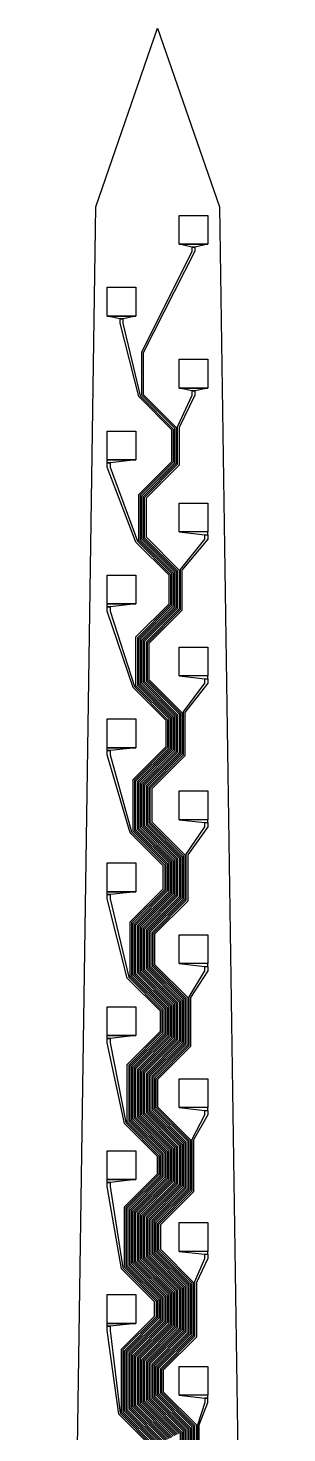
# Model space of a CAD drawing. Header units: inches. Extents: x 106592 to 209533, y 57057 to 74911.
# Drawn here: x 139467.6 to 139557.6, y 70079.3 to 70567.4 of the extents above; entities that cross this region are included whole.
import ezdxf

# ---------------------------------------------------------------- set-up
doc = ezdxf.new("R2010")
doc.units = ezdxf.units.IN
doc.header["$MEASUREMENT"] = 0
for name, color, linetype in [('metal', 221, 'Continuous'), ('nitride window', 40, 'Continuous'), ('profile', 140, 'Continuous')]:
    doc.layers.add(name, color=color, linetype=linetype)

msp = doc.modelspace()

# ---------------------------------------------------------------- linework, layer by layer
at = {"layer": 'metal'}
for points in [[(139520.14, 70502.34), (139530.14, 70502.34), (139530.14, 70492.34), (139520.14, 70492.34)], [(139520.14, 70492.34), (139530.14, 70492.34), (139525.64, 70491.34), (139524.64, 70491.34)], [(139495.14, 70477.34), (139505.14, 70477.34), (139505.14, 70467.34), (139495.14, 70467.34)], [(139495.14, 70467.34), (139505.14, 70467.34), (139500.64, 70466.34), (139499.64, 70466.34)], [(139520.14, 70452.34), (139530.14, 70452.34), (139530.14, 70442.34), (139520.14, 70442.34)], [(139520.14, 70442.34), (139530.14, 70442.34), (139525.64, 70441.34), (139524.64, 70441.34)], [(139495.14, 70427.34), (139505.14, 70427.34), (139505.14, 70417.34), (139495.14, 70417.34)], [(139495.14, 70417.34), (139505.14, 70417.34), (139496.14, 70416.34), (139495.14, 70416.34)], [(139520.14, 70402.34), (139530.14, 70402.34), (139530.14, 70392.34), (139520.14, 70392.34)], [(139530.14, 70392.34), (139520.14, 70392.34), (139529.14, 70391.34), (139530.14, 70391.34)], [(139495.14, 70377.34), (139505.14, 70377.34), (139505.14, 70367.34), (139495.14, 70367.34)], [(139495.14, 70367.34), (139505.14, 70367.34), (139496.14, 70366.34), (139495.14, 70366.34)], [(139520.14, 70352.34), (139530.14, 70352.34), (139530.14, 70342.34), (139520.14, 70342.34)], [(139530.14, 70342.34), (139520.14, 70342.34), (139529.14, 70341.34), (139530.14, 70341.34)], [(139495.14, 70327.34), (139505.14, 70327.34), (139505.14, 70317.34), (139495.14, 70317.34)], [(139495.14, 70317.34), (139505.14, 70317.34), (139496.14, 70316.34), (139495.14, 70316.34)], [(139520.14, 70302.34), (139530.14, 70302.34), (139530.14, 70292.34), (139520.14, 70292.34)], [(139530.14, 70292.34), (139520.14, 70292.34), (139529.14, 70291.34), (139530.14, 70291.34)], [(139495.14, 70277.34), (139505.14, 70277.34), (139505.14, 70267.34), (139495.14, 70267.34)], [(139495.14, 70267.34), (139505.14, 70267.34), (139496.14, 70266.34), (139495.14, 70266.34)], [(139520.14, 70252.34), (139530.14, 70252.34), (139530.14, 70242.34), (139520.14, 70242.34)], [(139530.14, 70242.34), (139520.14, 70242.34), (139529.14, 70241.34), (139530.14, 70241.34)], [(139495.14, 70227.34), (139505.14, 70227.34), (139505.14, 70217.34), (139495.14, 70217.34)], [(139495.14, 70217.34), (139505.14, 70217.34), (139496.14, 70216.34), (139495.14, 70216.34)], [(139520.14, 70202.34), (139530.14, 70202.34), (139530.14, 70192.34), (139520.14, 70192.34)], [(139530.14, 70192.34), (139520.14, 70192.34), (139529.14, 70191.34), (139530.14, 70191.34)], [(139495.14, 70177.34), (139505.14, 70177.34), (139505.14, 70167.34), (139495.14, 70167.34)], [(139495.14, 70167.34), (139505.14, 70167.34), (139496.14, 70166.34), (139495.14, 70166.34)], [(139520.14, 70152.34), (139530.14, 70152.34), (139530.14, 70142.34), (139520.14, 70142.34)], [(139530.14, 70142.34), (139520.14, 70142.34), (139529.14, 70141.34), (139530.14, 70141.34)], [(139495.14, 70127.34), (139505.14, 70127.34), (139505.14, 70117.34), (139495.14, 70117.34)], [(139495.14, 70117.34), (139505.14, 70117.34), (139496.14, 70116.34), (139495.14, 70116.34)], [(139520.14, 70102.34), (139530.14, 70102.34), (139530.14, 70092.34), (139520.14, 70092.34)], [(139530.14, 70092.34), (139520.14, 70092.34), (139529.14, 70091.34), (139530.14, 70091.34)]]:
    msp.add_lwpolyline(points, close=True, dxfattribs=at)
for points in [[(139518.64, 70078.34), (139507.14, 70089.84), (139507.14, 70104.84), (139518.64, 70116.34), (139518.64, 70128.34), (139507.14, 70139.84), (139507.14, 70154.84), (139518.64, 70166.34), (139518.64, 70178.34), (139507.14, 70189.84), (139507.14, 70204.84), (139518.64, 70216.34), (139518.64, 70228.34), (139507.14, 70239.84), (139507.14, 70254.84), (139518.64, 70266.34), (139518.64, 70278.34), (139507.14, 70289.84), (139507.14, 70304.84), (139518.64, 70316.34), (139518.64, 70328.34), (139507.14, 70339.84), (139507.14, 70354.84), (139518.64, 70366.34), (139518.64, 70378.34), (139507.14, 70389.84), (139507.14, 70404.84), (139518.64, 70416.34), (139518.64, 70428.34), (139507.14, 70439.84), (139507.14, 70454.84), (139524.64, 70489.84), (139524.64, 70491.34), (139525.64, 70491.34), (139525.64, 70489.84), (139507.64, 70454.59), (139507.64, 70440.09), (139519.14, 70428.59), (139519.14, 70416.09), (139507.64, 70404.59), (139507.64, 70390.09), (139519.14, 70378.59), (139519.14, 70366.09), (139507.64, 70354.59), (139507.64, 70340.09), (139519.14, 70328.59), (139519.14, 70316.09), (139507.64, 70304.59), (139507.64, 70290.09), (139519.14, 70278.59), (139519.14, 70266.09), (139507.64, 70254.59), (139507.64, 70240.09), (139519.14, 70228.59), (139519.14, 70216.09), (139507.64, 70204.59), (139507.64, 70190.09), (139519.14, 70178.59), (139519.14, 70166.09), (139507.64, 70154.59), (139507.64, 70140.09), (139519.14, 70128.59), (139519.14, 70116.09), (139507.64, 70104.59), (139507.64, 70090.09), (139519.14, 70078.59)], [(139517.64, 70077.84), (139506.14, 70089.34), (139506.14, 70105.34), (139517.64, 70116.84), (139517.64, 70127.84), (139506.14, 70139.34), (139506.14, 70155.34), (139517.64, 70166.84), (139517.64, 70177.84), (139506.14, 70189.34), (139506.14, 70205.34), (139517.64, 70216.84), (139517.64, 70227.84), (139506.14, 70239.34), (139506.14, 70255.34), (139517.64, 70266.84), (139517.64, 70277.84), (139506.14, 70289.34), (139506.14, 70305.34), (139517.64, 70316.84), (139517.64, 70327.84), (139506.14, 70339.34), (139506.14, 70355.34), (139517.64, 70366.84), (139517.64, 70377.84), (139506.14, 70389.34), (139506.14, 70405.34), (139517.64, 70416.84), (139517.64, 70427.84), (139506.14, 70439.34), (139499.64, 70464.84), (139499.64, 70466.34), (139500.64, 70466.34), (139500.64, 70464.84), (139506.64, 70439.59), (139518.14, 70428.09), (139518.14, 70416.59), (139506.64, 70405.09), (139506.64, 70389.59), (139518.14, 70378.09), (139518.14, 70366.59), (139506.64, 70355.09), (139506.64, 70339.59), (139518.14, 70328.09), (139518.14, 70316.59), (139506.64, 70305.09), (139506.64, 70289.59), (139518.14, 70278.09), (139518.14, 70266.59), (139506.64, 70255.09), (139506.64, 70239.59), (139518.14, 70228.09), (139518.14, 70216.59), (139506.64, 70205.09), (139506.64, 70189.59), (139518.14, 70178.09), (139518.14, 70166.59), (139506.64, 70155.09), (139506.64, 70139.59), (139518.14, 70128.09), (139518.14, 70116.59), (139506.64, 70105.09), (139506.64, 70089.59), (139518.14, 70078.09)], [(139519.64, 70078.84), (139508.14, 70090.34), (139508.14, 70104.34), (139519.64, 70115.84), (139519.64, 70128.84), (139508.14, 70140.34), (139508.14, 70154.34), (139519.64, 70165.84), (139519.64, 70178.84), (139508.14, 70190.34), (139508.14, 70204.34), (139519.64, 70215.84), (139519.64, 70228.84), (139508.14, 70240.34), (139508.14, 70254.34), (139519.64, 70265.84), (139519.64, 70278.84), (139508.14, 70290.34), (139508.14, 70304.34), (139519.64, 70315.84), (139519.64, 70328.84), (139508.14, 70340.34), (139508.14, 70354.34), (139519.64, 70365.84), (139519.64, 70378.84), (139508.14, 70390.34), (139508.14, 70404.34), (139519.64, 70415.84), (139519.64, 70428.84), (139524.64, 70439.84), (139524.64, 70441.34), (139525.64, 70441.34), (139525.64, 70439.84), (139520.14, 70428.59), (139520.14, 70415.59), (139508.64, 70404.09), (139508.64, 70390.59), (139520.14, 70379.09), (139520.14, 70365.59), (139508.64, 70354.09), (139508.64, 70340.59), (139520.14, 70329.09), (139520.14, 70315.59), (139508.64, 70304.09), (139508.64, 70290.59), (139520.14, 70279.09), (139520.14, 70265.59), (139508.64, 70254.09), (139508.64, 70240.59), (139520.14, 70229.09), (139520.14, 70215.59), (139508.64, 70204.09), (139508.64, 70190.59), (139520.14, 70179.09), (139520.14, 70165.59), (139508.64, 70154.09), (139508.64, 70140.59), (139520.14, 70129.09), (139520.14, 70115.59), (139508.64, 70104.09), (139508.64, 70090.59), (139520.14, 70079.09)], [(139516.64, 70077.34), (139505.14, 70088.84), (139505.14, 70105.84), (139516.64, 70117.34), (139516.64, 70127.34), (139505.14, 70138.84), (139505.14, 70155.84), (139516.64, 70167.34), (139516.64, 70177.34), (139505.14, 70188.84), (139505.14, 70205.84), (139516.64, 70217.34), (139516.64, 70227.34), (139505.14, 70238.84), (139505.14, 70255.84), (139516.64, 70267.34), (139516.64, 70277.34), (139505.14, 70288.84), (139505.14, 70305.84), (139516.64, 70317.34), (139516.64, 70327.34), (139505.14, 70338.84), (139505.14, 70355.84), (139516.64, 70367.34), (139516.64, 70377.34), (139505.14, 70388.84), (139495.14, 70414.84), (139495.14, 70416.34), (139496.14, 70416.34), (139496.14, 70414.84), (139505.64, 70389.09), (139517.14, 70377.59), (139517.14, 70367.09), (139505.64, 70355.59), (139505.64, 70339.09), (139517.14, 70327.59), (139517.14, 70317.09), (139505.64, 70305.59), (139505.64, 70289.09), (139517.14, 70277.59), (139517.14, 70267.09), (139505.64, 70255.59), (139505.64, 70239.09), (139517.14, 70227.59), (139517.14, 70217.09), (139505.64, 70205.59), (139505.64, 70189.09), (139517.14, 70177.59), (139517.14, 70167.09), (139505.64, 70155.59), (139505.64, 70139.09), (139517.14, 70127.59), (139517.14, 70117.09), (139505.64, 70105.59), (139505.64, 70089.09), (139517.14, 70077.59)], [(139520.64, 70065.34), (139520.64, 70079.34), (139509.14, 70090.84), (139509.14, 70103.84), (139520.64, 70115.34), (139520.64, 70129.34), (139509.14, 70140.84), (139509.14, 70153.84), (139520.64, 70165.34), (139520.64, 70179.34), (139509.14, 70190.84), (139509.14, 70203.84), (139520.64, 70215.34), (139520.64, 70229.34), (139509.14, 70240.84), (139509.14, 70253.84), (139520.64, 70265.34), (139520.64, 70279.34), (139509.14, 70290.84), (139509.14, 70303.84), (139520.64, 70315.34), (139520.64, 70329.34), (139509.14, 70340.84), (139509.14, 70353.84), (139520.64, 70365.34), (139520.64, 70379.34), (139529.14, 70389.84), (139529.14, 70391.34), (139530.14, 70391.34), (139530.14, 70389.84), (139521.14, 70379.09), (139521.14, 70365.09), (139509.64, 70353.59), (139509.64, 70341.09), (139521.14, 70329.59), (139521.14, 70315.09), (139509.64, 70303.59), (139509.64, 70291.09), (139521.14, 70279.59), (139521.14, 70265.09), (139509.64, 70253.59), (139509.64, 70241.09), (139521.14, 70229.59), (139521.14, 70215.09), (139509.64, 70203.59), (139509.64, 70191.09), (139521.14, 70179.59), (139521.14, 70165.09), (139509.64, 70153.59), (139509.64, 70141.09), (139521.14, 70129.59), (139521.14, 70115.09), (139509.64, 70103.59), (139509.64, 70091.09), (139521.14, 70079.59), (139521.14, 70065.09)], [(139515.64, 70076.84), (139504.14, 70088.34), (139504.14, 70106.34), (139515.64, 70117.84), (139515.64, 70126.84), (139504.14, 70138.34), (139504.14, 70156.34), (139515.64, 70167.84), (139515.64, 70176.84), (139504.14, 70188.34), (139504.14, 70206.34), (139515.64, 70217.84), (139515.64, 70226.84), (139504.14, 70238.34), (139504.14, 70256.34), (139515.64, 70267.84), (139515.64, 70276.84), (139504.14, 70288.34), (139504.14, 70306.34), (139515.64, 70317.84), (139515.64, 70326.84), (139504.14, 70338.34), (139495.14, 70364.84), (139495.14, 70366.34), (139496.14, 70366.34), (139496.14, 70364.84), (139504.64, 70338.59), (139516.14, 70327.09), (139516.14, 70317.59), (139504.64, 70306.09), (139504.64, 70288.59), (139516.14, 70277.09), (139516.14, 70267.59), (139504.64, 70256.09), (139504.64, 70238.59), (139516.14, 70227.09), (139516.14, 70217.59), (139504.64, 70206.09), (139504.64, 70188.59), (139516.14, 70177.09), (139516.14, 70167.59), (139504.64, 70156.09), (139504.64, 70138.59), (139516.14, 70127.09), (139516.14, 70117.59), (139504.64, 70106.09), (139504.64, 70088.59), (139516.14, 70077.09)], [(139521.64, 70064.84), (139521.64, 70079.84), (139510.14, 70091.34), (139510.14, 70103.34), (139521.64, 70114.84), (139521.64, 70129.84), (139510.14, 70141.34), (139510.14, 70153.34), (139521.64, 70164.84), (139521.64, 70179.84), (139510.14, 70191.34), (139510.14, 70203.34), (139521.64, 70214.84), (139521.64, 70229.84), (139510.14, 70241.34), (139510.14, 70253.34), (139521.64, 70264.84), (139521.64, 70279.84), (139510.14, 70291.34), (139510.14, 70303.34), (139521.64, 70314.84), (139521.64, 70329.84), (139529.14, 70339.84), (139529.14, 70341.34), (139530.14, 70341.34), (139530.14, 70339.84), (139522.14, 70329.59), (139522.14, 70314.59), (139510.64, 70303.09), (139510.64, 70291.59), (139522.14, 70280.09), (139522.14, 70264.59), (139510.64, 70253.09), (139510.64, 70241.59), (139522.14, 70230.09), (139522.14, 70214.59), (139510.64, 70203.09), (139510.64, 70191.59), (139522.14, 70180.09), (139522.14, 70164.59), (139510.64, 70153.09), (139510.64, 70141.59), (139522.14, 70130.09), (139522.14, 70114.59), (139510.64, 70103.09), (139510.64, 70091.59), (139522.14, 70080.09), (139522.14, 70064.59)], [(139514.64, 70076.34), (139503.14, 70087.84), (139503.14, 70106.84), (139514.64, 70118.34), (139514.64, 70126.34), (139503.14, 70137.84), (139503.14, 70156.84), (139514.64, 70168.34), (139514.64, 70176.34), (139503.14, 70187.84), (139503.14, 70206.84), (139514.64, 70218.34), (139514.64, 70226.34), (139503.14, 70237.84), (139503.14, 70256.84), (139514.64, 70268.34), (139514.64, 70276.34), (139503.14, 70287.84), (139495.14, 70314.84), (139495.14, 70316.34), (139496.14, 70316.34), (139496.14, 70314.84), (139503.64, 70288.09), (139515.14, 70276.59), (139515.14, 70268.09), (139503.64, 70256.59), (139503.64, 70238.09), (139515.14, 70226.59), (139515.14, 70218.09), (139503.64, 70206.59), (139503.64, 70188.09), (139515.14, 70176.59), (139515.14, 70168.09), (139503.64, 70156.59), (139503.64, 70138.09), (139515.14, 70126.59), (139515.14, 70118.09), (139503.64, 70106.59), (139503.64, 70088.09), (139515.14, 70076.59)], [(139522.64, 70064.34), (139522.64, 70080.34), (139511.14, 70091.84), (139511.14, 70102.84), (139522.64, 70114.34), (139522.64, 70130.34), (139511.14, 70141.84), (139511.14, 70152.84), (139522.64, 70164.34), (139522.64, 70180.34), (139511.14, 70191.84), (139511.14, 70202.84), (139522.64, 70214.34), (139522.64, 70230.34), (139511.14, 70241.84), (139511.14, 70252.84), (139522.64, 70264.34), (139522.64, 70280.34), (139529.14, 70289.84), (139529.14, 70291.34), (139530.14, 70291.34), (139530.14, 70289.84), (139523.14, 70280.09), (139523.14, 70264.09), (139511.64, 70252.59), (139511.64, 70242.09), (139523.14, 70230.59), (139523.14, 70214.09), (139511.64, 70202.59), (139511.64, 70192.09), (139523.14, 70180.59), (139523.14, 70164.09), (139511.64, 70152.59), (139511.64, 70142.09), (139523.14, 70130.59), (139523.14, 70114.09), (139511.64, 70102.59), (139511.64, 70092.09), (139523.14, 70080.59), (139523.14, 70064.09)], [(139513.64, 70075.84), (139502.14, 70087.34), (139502.14, 70107.34), (139513.64, 70118.84), (139513.64, 70125.84), (139502.14, 70137.34), (139502.14, 70157.34), (139513.64, 70168.84), (139513.64, 70175.84), (139502.14, 70187.34), (139502.14, 70207.34), (139513.64, 70218.84), (139513.64, 70225.84), (139502.14, 70237.34), (139495.14, 70264.84), (139495.14, 70266.34), (139496.14, 70266.34), (139496.14, 70264.84), (139502.64, 70237.59), (139514.14, 70226.09), (139514.14, 70218.59), (139502.64, 70207.09), (139502.64, 70187.59), (139514.14, 70176.09), (139514.14, 70168.59), (139502.64, 70157.09), (139502.64, 70137.59), (139514.14, 70126.09), (139514.14, 70118.59), (139502.64, 70107.09), (139502.64, 70087.59), (139514.14, 70076.09)], [(139523.64, 70063.84), (139523.64, 70080.84), (139512.14, 70092.34), (139512.14, 70102.34), (139523.64, 70113.84), (139523.64, 70130.84), (139512.14, 70142.34), (139512.14, 70152.34), (139523.64, 70163.84), (139523.64, 70180.84), (139512.14, 70192.34), (139512.14, 70202.34), (139523.64, 70213.84), (139523.64, 70230.84), (139529.14, 70239.84), (139529.14, 70241.34), (139530.14, 70241.34), (139530.14, 70239.84), (139524.14, 70230.59), (139524.14, 70213.59), (139512.64, 70202.09), (139512.64, 70192.59), (139524.14, 70181.09), (139524.14, 70163.59), (139512.64, 70152.09), (139512.64, 70142.59), (139524.14, 70131.09), (139524.14, 70113.59), (139512.64, 70102.09), (139512.64, 70092.59), (139524.14, 70081.09), (139524.14, 70063.59)], [(139512.64, 70075.34), (139501.14, 70086.84), (139501.14, 70107.84), (139512.64, 70119.34), (139512.64, 70125.34), (139501.14, 70136.84), (139501.14, 70157.84), (139512.64, 70169.34), (139512.64, 70175.34), (139501.14, 70186.84), (139495.14, 70214.84), (139495.14, 70216.34), (139496.14, 70216.34), (139496.14, 70214.84), (139501.64, 70187.09), (139513.14, 70175.59), (139513.14, 70169.09), (139501.64, 70157.59), (139501.64, 70137.09), (139513.14, 70125.59), (139513.14, 70119.09), (139501.64, 70107.59), (139501.64, 70087.09), (139513.14, 70075.59)], [(139524.64, 70063.34), (139524.64, 70081.34), (139513.14, 70092.84), (139513.14, 70101.84), (139524.64, 70113.34), (139524.64, 70131.34), (139513.14, 70142.84), (139513.14, 70151.84), (139524.64, 70163.34), (139524.64, 70181.34), (139529.14, 70189.84), (139529.14, 70191.34), (139530.14, 70191.34), (139530.14, 70189.84), (139525.14, 70181.09), (139525.14, 70163.09), (139513.64, 70151.59), (139513.64, 70143.09), (139525.14, 70131.59), (139525.14, 70113.09), (139513.64, 70101.59), (139513.64, 70093.09), (139525.14, 70081.59), (139525.14, 70063.09)], [(139511.64, 70074.84), (139500.14, 70086.34), (139500.14, 70108.34), (139511.64, 70119.84), (139511.64, 70124.84), (139500.14, 70136.34), (139495.14, 70164.84), (139495.14, 70166.34), (139496.14, 70166.34), (139496.14, 70164.84), (139500.64, 70136.59), (139512.14, 70125.09), (139512.14, 70119.59), (139500.64, 70108.09), (139500.64, 70086.59), (139512.14, 70075.09)], [(139525.64, 70062.84), (139525.64, 70081.84), (139514.14, 70093.34), (139514.14, 70101.34), (139525.64, 70112.84), (139525.64, 70131.84), (139529.14, 70139.84), (139529.14, 70141.34), (139530.14, 70141.34), (139530.14, 70139.84), (139526.14, 70131.59), (139526.14, 70112.59), (139514.64, 70101.09), (139514.64, 70093.59), (139526.14, 70082.09), (139526.14, 70062.59)], [(139510.64, 70074.34), (139499.14, 70085.84), (139495.14, 70114.84), (139495.14, 70116.34), (139496.14, 70116.34), (139496.14, 70114.84), (139499.64, 70086.09), (139511.14, 70074.59)], [(139527.14, 70062.09), (139527.14, 70082.09), (139530.14, 70089.84), (139530.14, 70091.34), (139529.14, 70091.34), (139529.14, 70089.84), (139526.64, 70082.34), (139526.64, 70062.34)]]:
    msp.add_lwpolyline(points, dxfattribs=at)
at = {"layer": 'nitride window'}
for points in [[(139520.14, 70502.34), (139530.14, 70502.34), (139530.14, 70492.34), (139520.14, 70492.34)], [(139495.14, 70477.34), (139505.14, 70477.34), (139505.14, 70467.34), (139495.14, 70467.34)], [(139520.14, 70452.34), (139530.14, 70452.34), (139530.14, 70442.34), (139520.14, 70442.34)], [(139495.14, 70427.34), (139505.14, 70427.34), (139505.14, 70417.34), (139495.14, 70417.34)], [(139520.14, 70402.34), (139530.14, 70402.34), (139530.14, 70392.34), (139520.14, 70392.34)], [(139495.14, 70377.34), (139505.14, 70377.34), (139505.14, 70367.34), (139495.14, 70367.34)], [(139520.14, 70352.34), (139530.14, 70352.34), (139530.14, 70342.34), (139520.14, 70342.34)], [(139495.14, 70327.34), (139505.14, 70327.34), (139505.14, 70317.34), (139495.14, 70317.34)], [(139520.14, 70302.34), (139530.14, 70302.34), (139530.14, 70292.34), (139520.14, 70292.34)], [(139495.14, 70277.34), (139505.14, 70277.34), (139505.14, 70267.34), (139495.14, 70267.34)], [(139520.14, 70252.34), (139530.14, 70252.34), (139530.14, 70242.34), (139520.14, 70242.34)], [(139495.14, 70227.34), (139505.14, 70227.34), (139505.14, 70217.34), (139495.14, 70217.34)], [(139520.14, 70202.34), (139530.14, 70202.34), (139530.14, 70192.34), (139520.14, 70192.34)], [(139495.14, 70177.34), (139505.14, 70177.34), (139505.14, 70167.34), (139495.14, 70167.34)], [(139520.14, 70152.34), (139530.14, 70152.34), (139530.14, 70142.34), (139520.14, 70142.34)], [(139495.14, 70127.34), (139505.14, 70127.34), (139505.14, 70117.34), (139495.14, 70117.34)], [(139520.14, 70102.34), (139530.14, 70102.34), (139530.14, 70092.34), (139520.14, 70092.34)]]:
    msp.add_lwpolyline(points, close=True, dxfattribs=at)
at = {"layer": 'profile'}
msp.add_lwpolyline([(139557.64, 68297.27), (139467.64, 68297.27), (139467.64, 68914.28), (139491.14, 70505.34), (139512.63, 70567.41), (139534.14, 70505.34), (139557.63, 68914.35)], close=True, dxfattribs=at)

doc.saveas('drawing.dxf')
